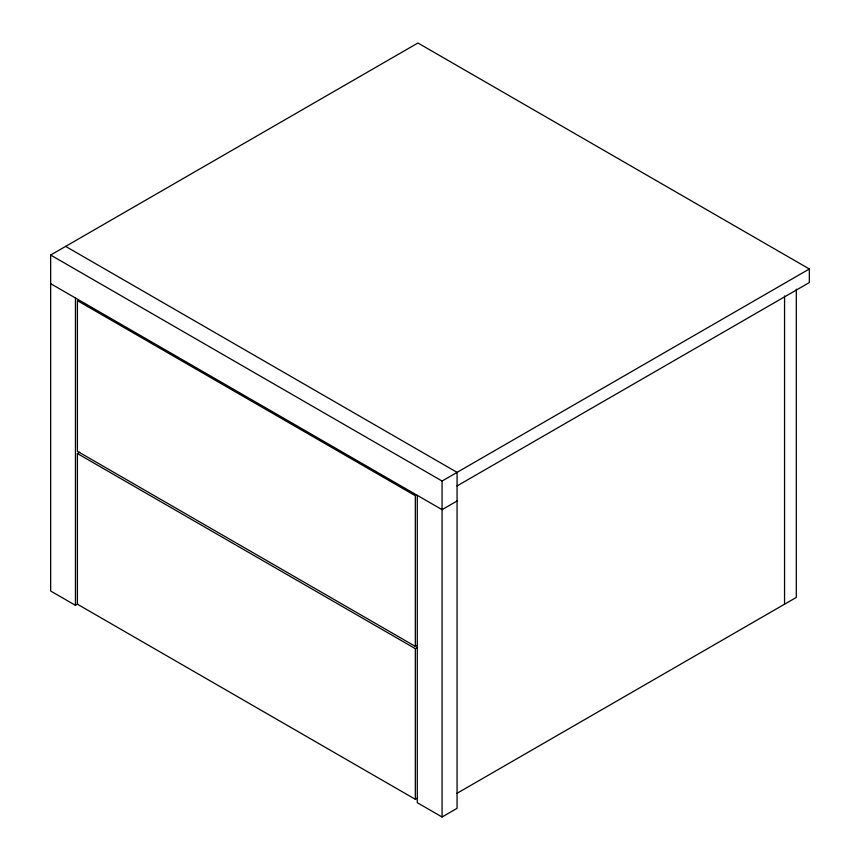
<?xml version="1.0" encoding="UTF-8"?>
<svg xmlns="http://www.w3.org/2000/svg" width="860" height="860" viewBox="0 0 860 860"><rect width="100%" height="100%" fill="white"/><g stroke="black" fill="none" stroke-linecap="round" stroke-linejoin="round"><path stroke-width="1.29" d="M77.744 604L75.444 605.332L50.654 591.013L50.654 255.044L417.928 43L809.346 268.986L809.346 282.542L457.068 485.932M417.627 797.962L415.326 799.295L77.4 604.204L77.4 453.542L79.7 452.209M50.654 255.044L442.072 481.03L809.346 268.986M457.068 500.993L442.072 509.658L50.654 283.671M415.326 646.376L415.326 495.725L77.4 300.624L77.4 451.285L415.326 646.376L417.627 645.043M77.4 453.542L415.326 648.644L417.627 647.311M456.81 793.425L796.306 597.42L796.306 289.164M417.283 495.349L417.283 802.692L442.072 817L457.068 808.336L457.068 472.366L65.65 246.39M784.557 295.947L784.557 604.204M442.072 481.03L442.072 817M415.326 648.644L415.326 799.295M75.444 297.99L75.444 605.332"/></g></svg>
